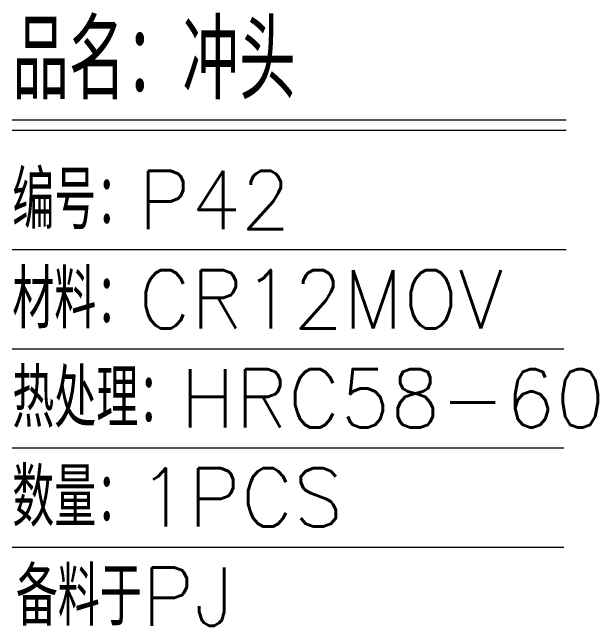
# Model space of a CAD drawing. Header units: millimetres. Extents: x 107797 to 108294, y 9317 to 9593.
# Drawn here: x 107797.1 to 107893.3, y 9317.4 to 9418.2 of the extents above; entities that cross this region are included whole.
import ezdxf

# ---------------------------------------------------------------- set-up
doc = ezdxf.new("R2010")
doc.units = ezdxf.units.MM
doc.layers.add('DIM', color=4, linetype='Continuous')
doc.styles.add('chinesef_fs', font='simplex.shx', dxfattribs={"bigfont": 'gbcbig.shx'})

msp = doc.modelspace()

# ---------------------------------------------------------------- linework, layer by layer
at = {"layer": 'DIM', "color": 4, "linetype": 'Continuous', "lineweight": 13}
for p, q in [((107797.144, 9400.563), (107888.157, 9400.563)), ((107797.144, 9398.885), (107888.157, 9398.885)), ((107797.144, 9379.236), (107888.157, 9379.236)), ((107797.144, 9362.941), (107887.762, 9362.941)), ((107797.144, 9346.647), (107887.762, 9346.647)), ((107797.144, 9330.353), (107887.762, 9330.353))]:
    msp.add_line(p, q, dxfattribs=at)

# ---------------------------------------------------------------- texts
at = {"layer": 'DIM', "color": 3, "linetype": 'Continuous', "lineweight": 13, "style": 'chinesef_fs'}
for s, height, p in [('品名：冲头', 12.9397, (107797.144, 9403.917)), ('编号：P42', 9.585, (107797.144, 9382.591)), ('材料：CR12MOV', 9.585, (107797.144, 9366.296)), ('热处理：HRC58-60', 9.58498, (107797.144, 9350.002)), ('数量：1PCS', 9.585, (107797.144, 9333.707)), ('备料于PJ', 9.585, (107797.727, 9317.413))]:
    msp.add_text(s, height=height, dxfattribs=at).set_placement(p)

doc.saveas('drawing.dxf')
